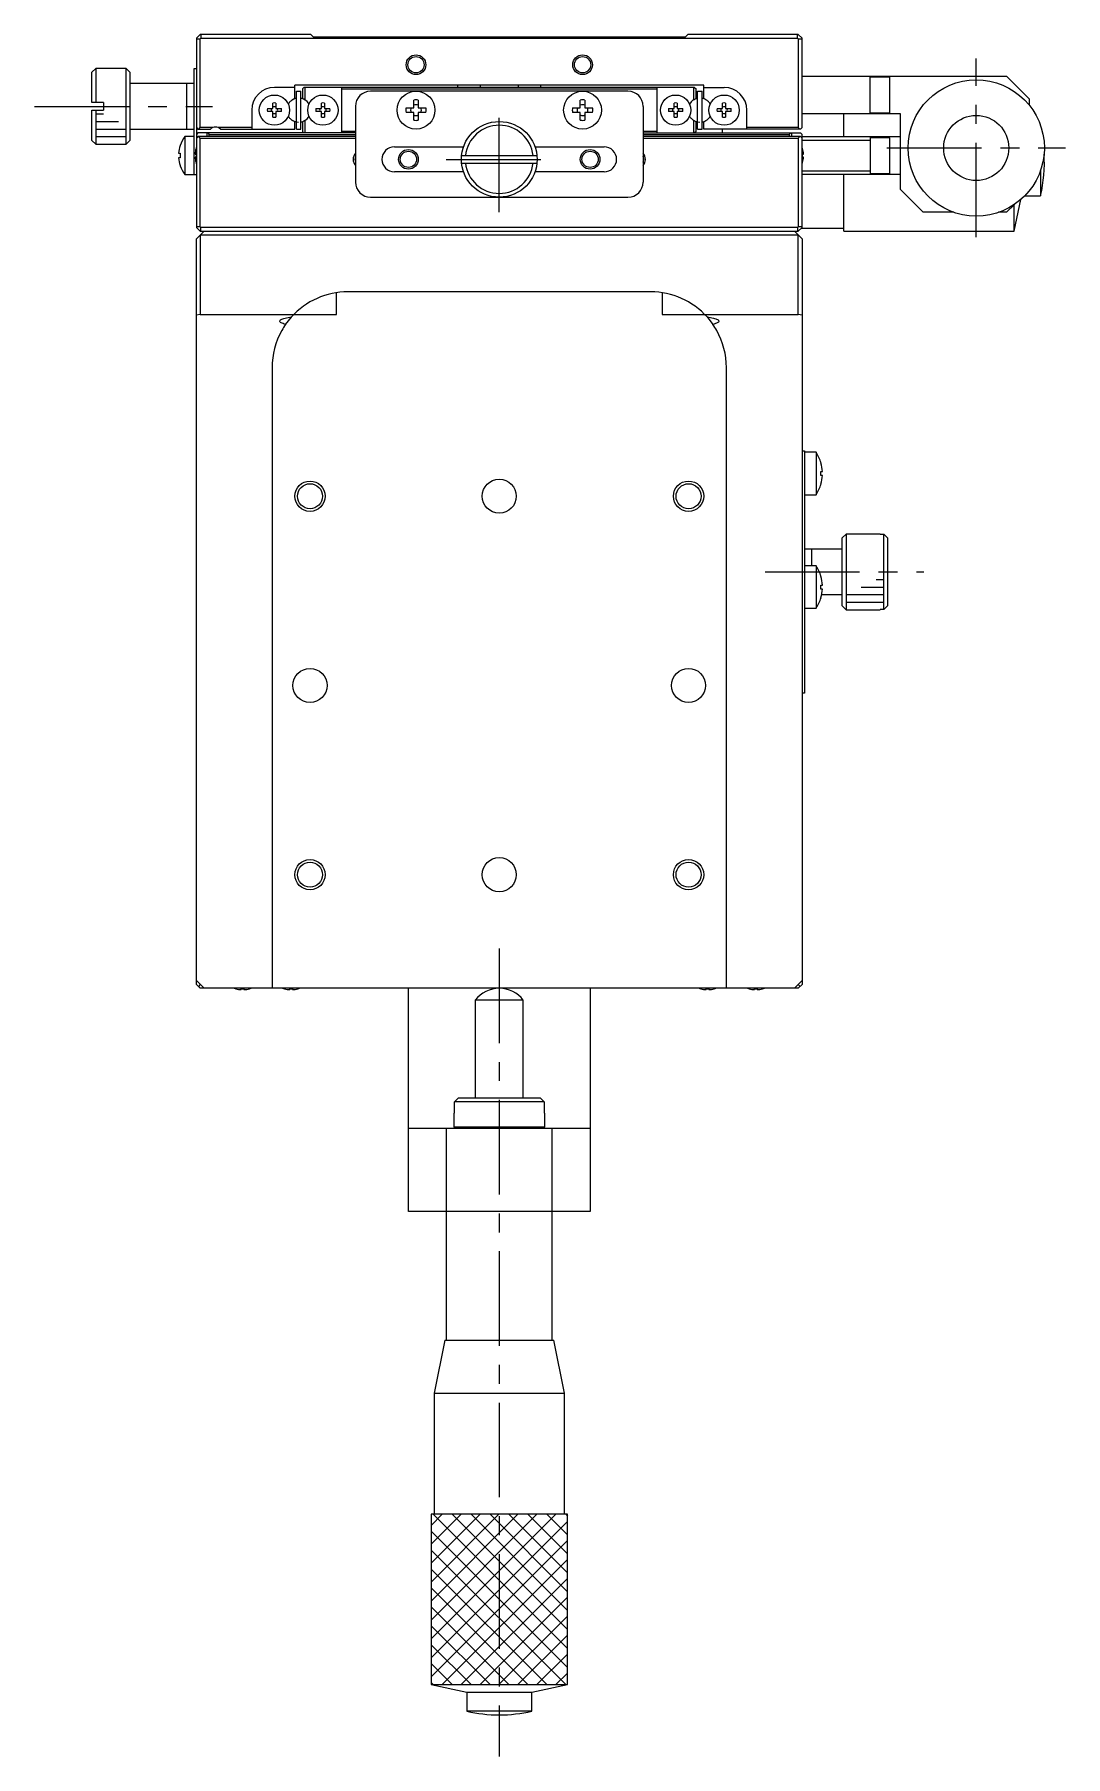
# Model space of a CAD drawing. Extents: x -490 to 413, y 14 to 725.
# Drawn here: x -167.5 to -31.3, y 497.9 to 725.4 of the extents above; entities that cross this region are included whole.
import ezdxf

# ---------------------------------------------------------------- set-up
doc = ezdxf.new("R2010")
doc.units = 0
doc.header["$LTSCALE"] = 10
doc.linetypes.add('CENTER', pattern=[2, 1.25, -0.25, 0.25, -0.25])
doc.linetypes.add('DASHED', pattern=[3.5, 2, -1.5])
doc.layers.get('0').update_dxf_attribs({"linetype": 'CONTINUOUS'})
doc.layers.add('CENTER', color=1, linetype='CENTER')

msp = doc.modelspace()

# ---------------------------------------------------------------- linework, layer by layer
at = {"color": 7, "linetype": 'CONTINUOUS'}
for p, q in [((-145.609832, 725.421487), (-146.109832, 724.921487)), ((-146.109832, 724.921487), (-146.109832, 699.921487)), ((-146.109832, 724.821487), (-145.609832, 724.821487)), ((-131.009832, 725.421487), (-145.609832, 725.421487)), ((-145.609832, 724.821487), (-145.509832, 724.921487)), ((-145.609832, 713.121487), (-145.609832, 724.821487)), ((-145.509832, 725.421487), (-145.509832, 724.921487)), ((-145.509832, 724.921487), (-66.709832, 724.921487)), ((-130.659832, 725.071487), (-131.009832, 725.421487)), ((-81.559832, 725.071487), (-130.659832, 725.071487)), ((-81.209832, 725.421487), (-81.559832, 725.071487)), ((-66.609832, 725.421487), (-81.209832, 725.421487)), ((-66.709832, 724.921487), (-66.709832, 725.421487)), ((-66.709832, 724.921487), (-66.609832, 724.821487)), ((-66.109832, 724.921487), (-66.609832, 725.421487)), ((-66.609832, 724.821487), (-66.109832, 724.821487)), ((-66.609832, 724.821487), (-66.609832, 713.121487)), ((-66.109832, 713.121487), (-66.109832, 724.921487)), ((-159.409832, 720.921487), (-159.909832, 720.421487)), ((-159.909832, 716.421145), (-159.909832, 720.421487)), ((-159.409832, 720.921487), (-159.409832, 716.421866)), ((-155.409832, 720.921487), (-159.409832, 720.921487)), ((-154.909832, 720.421487), (-155.409832, 720.921487)), ((-155.409832, 710.921487), (-155.409832, 720.921487)), ((-154.909832, 720.421487), (-154.909832, 711.421487)), ((-146.409832, 718.921487), (-154.909832, 718.921487)), ((-147.409832, 718.921487), (-147.409832, 712.921487)), ((-146.409832, 720.921487), (-146.109832, 720.921487)), ((-146.409832, 706.921487), (-146.409832, 720.921487)), ((-66.109832, 719.921487), (-39.109832, 719.921487)), ((-57.109832, 714.921487), (-57.109832, 719.921487)), ((-54.509832, 719.771487), (-57.109832, 719.771487)), ((-54.509832, 715.071487), (-54.509832, 719.771487)), ((-36.109832, 716.921487), (-39.109832, 719.921487)), ((-133.109832, 718.421487), (-135.809832, 718.421487)), ((-133.403582, 716.796302), (-133.109832, 716.965899)), ((-79.109832, 718.721487), (-133.109832, 718.721487)), ((-133.109832, 716.965899), (-133.109832, 718.721487)), ((-132.909834, 712.921487), (-132.909834, 717.921487)), ((-132.909832, 717.921487), (-132.309832, 717.921487)), ((-132.309832, 712.921487), (-132.309832, 717.921487)), ((-131.909832, 718.421487), (-132.109832, 718.221487)), ((-132.109832, 718.221487), (-132.109832, 716.965899)), ((-132.109832, 716.965899), (-131.816082, 716.796302)), ((-80.309832, 718.421487), (-131.909832, 718.421487)), ((-131.809832, 718.421487), (-131.809832, 716.792675)), ((-126.909832, 712.421487), (-126.909832, 718.421487)), ((-126.909832, 718.221487), (-85.309832, 718.221487)), ((-89.109832, 717.921487), (-123.109832, 717.921487)), ((-117.409832, 715.721487), (-117.409832, 716.737731)), ((-116.809832, 716.737731), (-116.809832, 715.721487)), ((-111.609832, 718.721487), (-111.609832, 718.421487)), ((-108.609832, 718.421487), (-108.609832, 718.721487)), ((-103.609832, 718.721487), (-103.609832, 718.421487)), ((-100.609832, 718.421487), (-100.609832, 718.721487)), ((-95.409832, 715.721487), (-95.409832, 716.737731)), ((-94.809832, 716.737731), (-94.809832, 715.721487)), ((-85.309832, 718.421487), (-85.309832, 712.421487)), ((-80.409832, 716.792675), (-80.409832, 718.421487)), ((-80.403582, 716.796302), (-80.109832, 716.965899)), ((-80.309832, 718.421487), (-80.109832, 718.221487)), ((-80.109832, 716.965899), (-80.109832, 718.221487)), ((-79.909834, 712.921487), (-79.909834, 717.921487)), ((-79.909832, 717.921487), (-79.309832, 717.921487)), ((-79.309832, 712.921487), (-79.309832, 717.921487)), ((-79.109832, 716.965899), (-79.109832, 718.721487)), ((-79.109832, 718.421487), (-76.409832, 718.421487)), ((-78.816082, 716.796302), (-79.109832, 716.965899)), ((-36.109832, 716.921487), (-36.109832, 716.078341)), ((-158.409832, 716.421942), (-159.909832, 716.421828)), ((-159.909832, 715.421828), (-158.409832, 715.421942)), ((-159.909832, 711.421487), (-159.909832, 715.421828)), ((-159.409832, 715.421866), (-159.409832, 710.921487)), ((-158.409832, 716.421866), (-158.409832, 715.421866)), ((-138.809832, 715.421487), (-138.809832, 712.921487)), ((-136.738541, 715.621487), (-136.009832, 715.621487)), ((-136.009832, 715.221487), (-136.738541, 715.221487)), ((-136.009832, 715.621487), (-136.009832, 716.350196)), ((-136.009832, 714.492778), (-136.009832, 715.221487)), ((-135.609832, 716.350196), (-135.609832, 715.621487)), ((-135.609832, 715.621487), (-134.881123, 715.621487)), ((-135.609832, 715.221487), (-135.609832, 714.492778)), ((-134.881123, 715.221487), (-135.609832, 715.221487)), ((-130.338541, 715.621487), (-129.609832, 715.621487)), ((-129.609832, 715.221487), (-130.338541, 715.221487)), ((-129.609832, 715.621487), (-129.609832, 716.350196)), ((-129.609832, 714.492778), (-129.609832, 715.221487)), ((-129.209832, 716.350196), (-129.209832, 715.621487)), ((-129.209832, 715.621487), (-128.481123, 715.621487)), ((-129.209832, 715.221487), (-129.209832, 714.492778)), ((-128.481123, 715.221487), (-129.209832, 715.221487)), ((-125.109832, 715.921487), (-125.109832, 705.921487)), ((-118.426077, 715.721487), (-117.409832, 715.721487)), ((-117.409832, 715.121487), (-118.426077, 715.121487)), ((-117.409832, 714.105242), (-117.409832, 715.121487)), ((-116.809832, 715.721487), (-115.793588, 715.721487)), ((-116.809832, 715.121487), (-116.809832, 714.105242)), ((-115.793588, 715.121487), (-116.809832, 715.121487)), ((-96.426077, 715.721487), (-95.409832, 715.721487)), ((-95.409832, 715.121487), (-96.426077, 715.121487)), ((-95.409832, 714.105242), (-95.409832, 715.121487)), ((-94.809832, 715.721487), (-93.793588, 715.721487)), ((-94.809832, 715.121487), (-94.809832, 714.105242)), ((-93.793588, 715.121487), (-94.809832, 715.121487)), ((-87.109832, 715.921487), (-87.109832, 705.921487)), ((-83.738541, 715.621487), (-83.009832, 715.621487)), ((-83.009832, 715.221487), (-83.738541, 715.221487)), ((-83.009832, 715.621487), (-83.009832, 716.350196)), ((-83.009832, 714.492778), (-83.009832, 715.221487)), ((-82.609832, 716.350196), (-82.609832, 715.621487)), ((-82.609832, 715.621487), (-81.881123, 715.621487)), ((-82.609832, 715.221487), (-82.609832, 714.492778)), ((-81.881123, 715.221487), (-82.609832, 715.221487)), ((-77.338541, 715.621487), (-76.609832, 715.621487)), ((-76.609832, 715.221487), (-77.338541, 715.221487)), ((-76.609832, 715.621487), (-76.609832, 716.350196)), ((-76.609832, 714.492778), (-76.609832, 715.221487)), ((-76.209832, 716.350196), (-76.209832, 715.621487)), ((-76.209832, 715.621487), (-75.481123, 715.621487)), ((-76.209832, 715.221487), (-76.209832, 714.492778)), ((-75.481123, 715.221487), (-76.209832, 715.221487)), ((-73.409832, 712.921487), (-73.409832, 715.421487)), ((-53.109832, 714.921487), (-66.109832, 714.921487)), ((-60.609832, 711.921487), (-60.609832, 714.921487)), ((-57.109832, 715.071487), (-54.509832, 715.071487)), ((-53.109832, 704.921487), (-53.109832, 714.921487)), ((-154.909832, 712.921487), (-146.409832, 712.921487)), ((-146.109832, 713.121487), (-145.909832, 712.921487)), ((-145.909832, 712.421487), (-146.109832, 712.221487)), ((-145.909832, 712.921487), (-144.27127, 712.921487)), ((-125.109832, 712.421487), (-145.909832, 712.421487)), ((-145.809832, 712.921487), (-145.609832, 713.121487)), ((-143.922082, 713.121487), (-145.609832, 713.121487)), ((-144.709832, 711.921487), (-144.709832, 712.421487)), ((-144.609832, 712.421487), (-144.409832, 712.221487)), ((-144.409832, 712.221487), (-125.109832, 712.221487)), ((-144.409832, 711.921487), (-144.409832, 712.221487)), ((-138.809832, 713.121487), (-143.297582, 713.121487)), ((-142.948394, 712.921487), (-133.109832, 712.921487)), ((-133.109832, 713.877075), (-133.403582, 714.046671)), ((-133.109832, 712.921487), (-133.109832, 713.877075)), ((-132.909832, 712.921487), (-132.309832, 712.921487)), ((-131.816082, 714.046671), (-132.109832, 713.877075)), ((-132.109832, 713.877075), (-132.109832, 712.621487)), ((-131.909832, 712.421487), (-132.109832, 712.621487)), ((-131.809832, 714.050299), (-131.809832, 712.421487)), ((-125.109832, 712.621487), (-126.909832, 712.621487)), ((-85.309832, 712.621487), (-87.109832, 712.621487)), ((-87.109832, 712.421487), (-66.309832, 712.421487)), ((-87.109832, 712.221487), (-67.809832, 712.221487)), ((-80.409832, 712.421487), (-80.409832, 714.050299)), ((-80.109832, 713.877075), (-80.403582, 714.046671)), ((-80.109832, 712.621487), (-80.309832, 712.421487)), ((-80.109832, 712.621487), (-80.109832, 713.877075)), ((-79.909832, 712.921487), (-79.309832, 712.921487)), ((-79.109832, 713.877075), (-78.816082, 714.046671)), ((-79.109832, 712.921487), (-79.109832, 713.877075)), ((-66.309832, 712.921487), (-79.109832, 712.921487)), ((-76.609832, 712.421487), (-76.609832, 712.921487)), ((-66.609832, 713.121487), (-73.409832, 713.121487)), ((-67.809832, 712.221487), (-67.609832, 712.421487)), ((-67.809832, 712.221487), (-67.809832, 711.921487)), ((-67.509832, 712.421487), (-67.509832, 711.921487)), ((-66.609832, 713.121487), (-66.409832, 712.921487)), ((-66.309832, 712.921487), (-66.109832, 713.121487)), ((-66.109832, 712.221487), (-66.309832, 712.421487)), ((-66.109832, 699.921487), (-66.109832, 712.221487)), ((-159.909832, 711.421487), (-159.409832, 710.921487)), ((-159.409832, 710.921487), (-155.409832, 710.921487)), ((-155.409832, 710.921487), (-154.909832, 711.421487)), ((-148.275134, 710.771487), (-148.275134, 710.737731)), ((-146.409832, 711.921487), (-147.632331, 711.921487)), ((-147.632331, 711.921487), (-147.632331, 706.921487)), ((-146.165564, 710.371487), (-146.165564, 710.350196)), ((-145.909832, 711.921487), (-146.109832, 711.721487)), ((-125.109832, 711.921487), (-145.909832, 711.921487)), ((-145.609832, 711.721487), (-145.809832, 711.921487)), ((-145.609832, 711.721487), (-125.109832, 711.721487)), ((-145.609832, 700.021487), (-145.609832, 711.721487)), ((-119.959832, 710.571487), (-110.829737, 710.571487)), ((-101.389928, 710.571487), (-92.259832, 710.571487)), ((-66.309832, 711.921487), (-87.109832, 711.921487)), ((-87.109832, 711.721487), (-66.609832, 711.721487)), ((-66.409832, 711.921487), (-66.609832, 711.721487)), ((-66.609832, 711.721487), (-66.609832, 700.021487)), ((-66.109832, 711.721487), (-66.309832, 711.921487)), ((-66.109832, 711.921487), (-53.109832, 711.921487)), ((-57.109832, 711.421487), (-66.109832, 711.421487)), ((-66.0541, 710.350196), (-66.0541, 710.371487)), ((-57.109832, 711.921487), (-57.109832, 706.921487)), ((-54.509832, 711.771487), (-57.109832, 711.771487)), ((-54.509832, 707.071487), (-54.509832, 711.771487)), ((-148.487269, 709.721487), (-148.275134, 709.721487)), ((-148.275134, 709.121487), (-148.487269, 709.121487)), ((-148.275134, 709.721487), (-148.275134, 709.121487)), ((-148.275134, 708.105242), (-148.275134, 708.071487)), ((-146.297308, 709.621487), (-146.165564, 709.621487)), ((-146.165564, 709.221487), (-146.297308, 709.221487)), ((-146.165564, 709.621487), (-146.165564, 709.221487)), ((-146.165564, 708.492778), (-146.165564, 708.471487)), ((-111.084769, 709.421487), (-101.134895, 709.421487)), ((-111.084769, 708.421487), (-101.134895, 708.421487)), ((-66.0541, 709.621487), (-65.922357, 709.621487)), ((-66.0541, 709.221487), (-66.0541, 709.621487)), ((-65.922357, 709.221487), (-66.0541, 709.221487)), ((-66.0541, 708.471487), (-66.0541, 708.492778)), ((-147.632331, 706.921487), (-146.109832, 706.921487)), ((-110.829737, 707.271487), (-119.959832, 707.271487)), ((-92.259832, 707.271487), (-101.389928, 707.271487)), ((-66.109832, 707.421487), (-57.109832, 707.421487)), ((-53.109832, 706.921487), (-66.109832, 706.921487)), ((-60.609832, 699.421487), (-60.609832, 706.921487)), ((-57.109832, 707.071487), (-54.509832, 707.071487)), ((-34.609832, 707.463447), (-34.609832, 704.121487)), ((-123.109832, 703.921487), (-89.109832, 703.921487)), ((-53.109832, 704.921487), (-50.109832, 701.921487)), ((-38.109832, 699.421487), (-37.2167, 703.619208)), ((-36.682547, 704.121487), (-34.609832, 704.121487)), ((-46.067872, 701.921487), (-50.109832, 701.921487)), ((-39.109832, 701.921487), (-40.151792, 701.921487)), ((-39.109832, 701.921487), (-38.05879, 702.972529)), ((-38.109832, 699.421487), (-38.109832, 702.938172)), ((-145.609832, 700.021487), (-146.109832, 700.021487)), ((-145.609832, 699.421487), (-146.109832, 699.921487)), ((-146.109832, 698.421487), (-145.109832, 699.421487)), ((-145.509832, 699.921487), (-145.609832, 700.021487)), ((-145.609832, 699.421487), (-66.609832, 699.421487)), ((-145.609832, 698.921487), (-145.609832, 688.421487)), ((-66.609832, 698.921487), (-145.609832, 698.921487)), ((-145.509832, 699.421487), (-145.509832, 699.921487)), ((-66.709832, 699.921487), (-145.509832, 699.921487)), ((-67.109832, 699.421487), (-66.109832, 698.421487)), ((-66.609832, 700.021487), (-66.709832, 699.921487)), ((-66.709832, 699.921487), (-66.709832, 699.421487)), ((-66.109832, 700.021487), (-66.609832, 700.021487)), ((-66.109832, 699.921487), (-66.609832, 699.421487)), ((-66.609832, 688.421487), (-66.609832, 698.921487)), ((-66.209832, 699.821487), (-60.609832, 699.821487)), ((-60.609832, 699.421487), (-38.109832, 699.421487)), ((-146.109832, 599.921487), (-146.109832, 698.421487)), ((-66.109832, 698.421487), (-66.109832, 599.921487)), ((-127.609832, 688.421487), (-127.609832, 691.308347)), ((-86.109832, 691.421487), (-126.109832, 691.421487)), ((-84.609832, 691.308347), (-84.609832, 688.421487)), ((-145.609832, 688.421487), (-146.109832, 688.333323)), ((-145.609832, 688.421487), (-127.609832, 688.421487)), ((-135.109832, 687.539852), (-135.098254, 687.593478)), ((-135.097183, 687.483805), (-135.109832, 687.539852)), ((-135.098254, 687.593478), (-135.063585, 687.646794)), ((-135.059316, 687.428113), (-135.097183, 687.483805)), ((-135.063585, 687.646794), (-135.006027, 687.69949)), ((-134.996469, 687.373127), (-135.059316, 687.428113)), ((-135.006027, 687.69949), (-134.925912, 687.751263)), ((-134.909042, 687.319196), (-134.996469, 687.373127)), ((-134.925912, 687.751263), (-134.823705, 687.801811)), ((-134.797586, 687.26666), (-134.909042, 687.319196)), ((-134.823705, 687.801811), (-134.699998, 687.850843)), ((-134.662807, 687.215853), (-134.797586, 687.26666)), ((-134.699998, 687.850843), (-134.555506, 687.898075)), ((-134.505556, 687.167094), (-134.662807, 687.215853)), ((-134.555506, 687.898075), (-134.391066, 687.943233)), ((-134.32683, 687.120693), (-134.505556, 687.167094)), ((-134.391066, 687.943233), (-134.20763, 687.986055)), ((-134.32683, 687.120693), (-133.567977, 688.083024)), ((-134.20763, 687.986055), (-134.006259, 688.026294)), ((-134.006259, 688.026294), (-133.788121, 688.063717)), ((-133.788121, 688.063717), (-133.554477, 688.098107)), ((-84.609832, 688.421487), (-66.609832, 688.421487)), ((-78.665187, 688.098107), (-78.431543, 688.063717)), ((-78.663265, 688.095963), (-77.892835, 687.120693)), ((-78.431543, 688.063717), (-78.213405, 688.026294)), ((-78.213405, 688.026294), (-78.012035, 687.986055)), ((-78.012035, 687.986055), (-77.828599, 687.943233)), ((-77.714108, 687.167094), (-77.892835, 687.120693)), ((-77.828599, 687.943233), (-77.664159, 687.898075)), ((-77.556858, 687.215853), (-77.714108, 687.167094)), ((-77.664159, 687.898075), (-77.519666, 687.850843)), ((-77.422078, 687.26666), (-77.556858, 687.215853)), ((-77.519666, 687.850843), (-77.395959, 687.801811)), ((-77.310622, 687.319196), (-77.422078, 687.26666)), ((-77.395959, 687.801811), (-77.293752, 687.751263)), ((-77.223195, 687.373127), (-77.310622, 687.319196)), ((-77.293752, 687.751263), (-77.213638, 687.69949)), ((-77.160349, 687.428113), (-77.223195, 687.373127)), ((-77.213638, 687.69949), (-77.15608, 687.646794)), ((-77.122481, 687.483805), (-77.160349, 687.428113)), ((-77.15608, 687.646794), (-77.121411, 687.593478)), ((-77.109832, 687.539852), (-77.122481, 687.483805)), ((-77.121411, 687.593478), (-77.109832, 687.539852)), ((-66.109832, 688.333323), (-66.609832, 688.421487)), ((-136.109832, 681.421487), (-136.109832, 599.421487)), ((-76.109832, 599.421487), (-76.109832, 681.421487)), ((-66.109832, 670.421487), (-65.809832, 670.421487)), ((-65.809832, 670.421487), (-65.809832, 638.421487)), ((-64.267369, 670.221487), (-65.809832, 670.221487)), ((-64.267369, 670.221487), (-64.267369, 664.621487)), ((-63.616628, 668.820626), (-63.610459, 668.823634)), ((-63.616628, 667.681487), (-63.423371, 667.681487)), ((-63.616628, 667.161487), (-63.616628, 667.681487)), ((-63.423371, 667.161487), (-63.616628, 667.161487)), ((-65.809832, 664.621487), (-64.267369, 664.621487)), ((-63.610459, 666.019339), (-63.616628, 666.022348)), ((-60.309832, 659.421487), (-60.809832, 658.921487)), ((-60.809832, 649.921487), (-60.809832, 658.921487)), ((-60.309832, 659.421487), (-60.309832, 649.421487)), ((-55.809832, 659.421487), (-60.309832, 659.421487)), ((-55.809832, 659.421487), (-55.809832, 659.405461)), ((-55.809832, 659.405461), (-55.309832, 659.405461)), ((-55.309832, 649.437512), (-55.309832, 659.405461)), ((-55.309832, 659.405461), (-54.809832, 658.903674)), ((-54.809832, 658.903674), (-54.809832, 649.9393)), ((-60.809832, 657.421487), (-65.809832, 657.421487)), ((-64.267369, 655.221487), (-65.809832, 655.221487)), ((-64.809832, 655.221487), (-64.809832, 657.421487)), ((-64.267369, 655.221487), (-64.267369, 649.621487)), ((-63.616628, 653.820626), (-63.610459, 653.823634)), ((-63.616628, 652.681487), (-63.423371, 652.681487)), ((-63.616628, 652.161487), (-63.616628, 652.681487)), ((-63.423371, 652.161487), (-63.616628, 652.161487)), ((-63.610459, 651.019339), (-63.616628, 651.022348)), ((-63.517757, 651.421487), (-60.809832, 651.421487)), ((-65.809832, 649.621487), (-64.267369, 649.621487)), ((-60.809832, 649.921487), (-60.309832, 649.421487)), ((-60.309832, 649.421487), (-55.809832, 649.421487)), ((-55.809832, 649.437512), (-55.809832, 649.421487)), ((-55.309832, 649.437512), (-55.809832, 649.437512)), ((-54.809832, 649.9393), (-55.309832, 649.437512)), ((-65.809832, 638.421487), (-66.109832, 638.421487)), ((-146.109832, 600.421487), (-145.109832, 599.421487)), ((-145.609832, 599.421487), (-146.109832, 599.921487)), ((-145.609832, 599.921487), (-145.859832, 599.671487)), ((-66.609832, 599.421487), (-145.609832, 599.421487)), ((-140.898448, 599.347343), (-140.896194, 599.351965)), ((-140.189832, 599.351965), (-139.829832, 599.351965)), ((-140.189832, 599.231628), (-140.189832, 599.351965)), ((-139.829832, 599.351965), (-139.829832, 599.231628)), ((-139.123471, 599.351965), (-139.121216, 599.347343)), ((-134.498448, 599.347343), (-134.496194, 599.351965)), ((-133.789832, 599.351965), (-133.429832, 599.351965)), ((-133.789832, 599.231628), (-133.789832, 599.351965)), ((-133.429832, 599.351965), (-133.429832, 599.231628)), ((-132.723471, 599.351965), (-132.721216, 599.347343)), ((-118.109832, 569.921487), (-118.109832, 599.421487)), ((-94.109832, 599.421487), (-94.109832, 569.921487)), ((-79.498448, 599.347343), (-79.496194, 599.351965)), ((-78.789832, 599.351965), (-78.429832, 599.351965)), ((-78.789832, 599.231628), (-78.789832, 599.351965)), ((-78.429832, 599.351965), (-78.429832, 599.231628)), ((-77.723471, 599.351965), (-77.721216, 599.347343)), ((-73.098448, 599.347343), (-73.096194, 599.351965)), ((-72.389832, 599.351965), (-72.029832, 599.351965)), ((-72.389832, 599.231628), (-72.389832, 599.351965)), ((-72.029832, 599.351965), (-72.029832, 599.231628)), ((-71.323471, 599.351965), (-71.321216, 599.347343)), ((-67.109832, 599.421487), (-66.109832, 600.421487)), ((-66.359832, 599.671487), (-66.609832, 599.921487)), ((-66.609832, 599.421487), (-66.109832, 599.921487)), ((-102.934832, 597.854307), (-109.284832, 597.854307)), ((-109.284832, 597.854307), (-109.284832, 584.921487)), ((-102.934832, 584.921487), (-102.934832, 597.854307)), ((-112.025912, 584.421487), (-111.518159, 584.921487)), ((-111.518159, 584.921487), (-100.701505, 584.921487)), ((-100.701505, 584.921487), (-100.193752, 584.421487)), ((-112.109832, 582.921487), (-112.025912, 582.921487)), ((-112.109832, 582.921487), (-112.109832, 581.121487)), ((-112.025912, 582.921487), (-112.025912, 584.421487)), ((-100.193752, 584.421487), (-112.025912, 584.421487)), ((-100.193752, 584.421487), (-100.193752, 582.921487)), ((-100.193752, 582.921487), (-100.109832, 582.921487)), ((-100.109832, 581.121487), (-100.109832, 582.921487)), ((-118.109832, 580.921487), (-94.109832, 580.921487)), ((-113.109832, 580.921487), (-113.109832, 552.921487)), ((-112.109832, 581.121487), (-100.109832, 581.121487)), ((-112.109832, 581.121487), (-111.909832, 580.921487)), ((-100.309832, 580.921487), (-100.109832, 581.121487)), ((-99.109832, 552.921487), (-99.109832, 580.921487)), ((-94.109832, 569.921487), (-118.109832, 569.921487)), ((-113.309832, 552.921487), (-114.709832, 545.921487)), ((-113.309832, 552.921487), (-98.909832, 552.921487)), ((-97.509832, 545.921487), (-98.909832, 552.921487)), ((-114.709832, 545.921487), (-114.709832, 529.921487)), ((-114.709832, 545.921487), (-97.509832, 545.921487)), ((-97.509832, 529.921487), (-97.509832, 545.921487)), ((-97.109832, 529.921487), (-115.109832, 529.921487)), ((-115.109832, 529.921487), (-115.109832, 507.421487)), ((-97.109832, 507.421487), (-97.109832, 529.921487)), ((-115.109832, 507.421487), (-97.109832, 507.421487)), ((-115.109832, 507.421487), (-110.409832, 506.421487)), ((-101.809832, 506.421487), (-97.109832, 507.421487)), ((-110.409832, 506.421487), (-101.809832, 506.421487)), ((-110.409832, 506.421487), (-110.409832, 503.921487)), ((-101.809832, 503.921487), (-101.809832, 506.421487)), ((-101.809832, 503.921487), (-110.409832, 503.921487))]:
    msp.add_line(p, q, dxfattribs=at)
at = {"color": 3, "linetype": 'CONTINUOUS'}
for p, q in [((-159.409832, 714.921487), (-158.409832, 714.921487)), ((-159.409832, 713.921487), (-156.409832, 713.921487)), ((-159.409832, 712.921487), (-155.409832, 712.921487)), ((-159.409832, 711.921487), (-155.409832, 711.921487)), ((-56.309832, 653.421487), (-55.309832, 653.421487)), ((-60.309832, 651.421487), (-55.309832, 651.421487)), ((-58.309832, 652.421487), (-55.309832, 652.421487)), ((-60.309832, 650.421487), (-55.309832, 650.421487)), ((-115.109832, 528.458849), (-113.647194, 529.921487)), ((-115.109832, 525.958849), (-111.147194, 529.921487)), ((-115.109832, 523.458849), (-108.647194, 529.921487)), ((-115.109832, 520.958849), (-106.147194, 529.921487)), ((-115.109832, 518.458849), (-103.647194, 529.921487)), ((-115.109832, 515.958849), (-101.147194, 529.921487)), ((-115.109832, 513.458849), (-98.647194, 529.921487)), ((-115.109832, 510.958849), (-97.109832, 528.958849)), ((-114.833141, 529.921487), (-97.109832, 512.198178)), ((-112.333141, 529.921487), (-97.109832, 514.698178)), ((-109.833141, 529.921487), (-97.109832, 517.198178)), ((-107.333141, 529.921487), (-97.109832, 519.698178)), ((-104.833141, 529.921487), (-97.109832, 522.198178)), ((-102.333141, 529.921487), (-97.109832, 524.698178)), ((-99.833141, 529.921487), (-97.109832, 527.198178)), ((-97.333141, 529.921487), (-97.109832, 529.698178)), ((-115.109832, 527.698178), (-97.109832, 509.698178)), ((-115.109832, 508.458849), (-97.109832, 526.458849)), ((-115.109832, 525.198178), (-97.333141, 507.421487)), ((-113.647194, 507.421487), (-97.109832, 523.958849)), ((-115.109832, 522.698178), (-99.833141, 507.421487)), ((-111.147194, 507.421487), (-97.109832, 521.458849)), ((-115.109832, 520.198178), (-102.333141, 507.421487)), ((-108.647194, 507.421487), (-97.109832, 518.958849)), ((-115.109832, 517.698178), (-104.833141, 507.421487)), ((-106.147194, 507.421487), (-97.109832, 516.458849)), ((-115.109832, 515.198178), (-107.333141, 507.421487)), ((-115.109832, 512.698178), (-109.833141, 507.421487)), ((-103.647194, 507.421487), (-97.109832, 513.958849)), ((-115.109832, 510.198178), (-112.333141, 507.421487)), ((-101.147194, 507.421487), (-97.109832, 511.458849)), ((-115.109832, 507.698178), (-114.833141, 507.421487)), ((-98.647194, 507.421487), (-97.109832, 508.958849))]:
    msp.add_line(p, q, dxfattribs=at)
at = {"color": 3, "linetype": 'DASHED'}
for p, q in [((-97.109832, 529.921487), (-115.109832, 529.921487)), ((-115.109832, 529.921487), (-115.109832, 507.421487)), ((-97.109832, 507.421487), (-97.109832, 529.921487)), ((-115.109832, 507.421487), (-97.109832, 507.421487))]:
    msp.add_line(p, q, dxfattribs=at)
at = {"color": 3, "linetype": 'CONTINUOUS'}
for centre, radius in [((-117.109832, 721.421487), 1.3), ((-95.109832, 721.421487), 1.3), ((-118.109832, 708.921487), 1.3), ((-94.109832, 708.921487), 1.3), ((-131.109832, 664.421487), 2), ((-81.109832, 664.421487), 2), ((-131.109832, 614.421487), 2), ((-81.109832, 614.421487), 2)]:
    msp.add_circle(centre, radius, dxfattribs=at)
at = {"color": 7, "linetype": 'CONTINUOUS'}
for centre, radius in [((-117.109832, 721.421487), 1.075), ((-95.109832, 721.421487), 1.075), ((-43.109832, 710.421487), 9), ((-135.809832, 715.421487), 2), ((-129.409832, 715.421487), 2), ((-117.109832, 715.421487), 2.5), ((-95.109832, 715.421487), 2.5), ((-82.809832, 715.421487), 2), ((-76.409832, 715.421487), 2), ((-43.109832, 710.421487), 4.3), ((-106.109832, 708.921487), 5), ((-118.109832, 708.921487), 1.075), ((-94.109832, 708.921487), 1.075), ((-106.109832, 664.421487), 2.25), ((-131.109832, 664.421487), 1.65), ((-81.109832, 664.421487), 1.65), ((-131.109832, 639.421487), 2.25), ((-81.109832, 639.421487), 2.25), ((-106.109832, 614.421487), 2.25), ((-131.109832, 614.421487), 1.65), ((-81.109832, 614.421487), 1.65)]:
    msp.add_circle(centre, radius, dxfattribs=at)
for centre, radius, start, end in [((-135.809832, 715.421487), 3, 90, 180), ((-132.609832, 715.421487), 1.5875, 120, 135), ((-132.609833, 715.421487), 1.5875, 100.89309, 119.999969), ((-132.609833, 715.421487), 1.5875, 60, 79.106935), ((-132.609832, 715.421487), 1.5875, 59.739186, 60), ((-132.609833, 715.421487), 1.5875, 30.433182, 59.739155), ((-123.109832, 715.921487), 2, 90, 180), ((-117.109832, 715.421487), 1.35, 77.160412, 102.839588), ((-95.109832, 715.421487), 1.35, 77.160412, 102.839588), ((-89.109832, 715.921487), 2, 0, 90), ((-79.609833, 715.421487), 1.5875, 100.89309, 149.566737), ((-79.609833, 715.421487), 1.5875, 59.999969, 79.106933), ((-79.609832, 715.421487), 1.5875, 45, 60), ((-76.409832, 715.421487), 3, 0, 90), ((-135.809832, 715.421487), 0.95, 167.846803, 192.153197), ((-135.809832, 715.421487), 0.435085, 152.633517, 207.366483), ((-135.809832, 715.421487), 0.95, 77.846803, 102.153197), ((-135.809832, 715.421487), 0.435085, 62.633517, 117.366483), ((-135.809832, 715.421487), 0.435085, 242.633517, 297.366483), ((-135.809832, 715.421487), 0.95, 257.846803, 282.153197), ((-135.809832, 715.421487), 0.435085, 332.633517, 27.366483), ((-135.809832, 715.421487), 0.95, 347.846803, 12.153197), ((-132.494927, 715.306582), 1.75, 135, 148.118467), ((-132.494927, 715.536392), 1.75, 211.881533, 225), ((-132.609833, 715.421487), 1.5875, 135.000249, 149.566737), ((-132.609833, 715.421487), 1.5875, 210.433263, 224.999751), ((-132.609833, 715.421487), 1.5875, 300.000031, 329.566818), ((-132.724737, 715.306582), 1.75, 31.881533, 45), ((-132.724737, 715.536392), 1.75, 315, 328.118467), ((-129.409832, 715.421487), 0.95, 167.846803, 192.153197), ((-129.409832, 715.421487), 0.435085, 152.633517, 207.366483), ((-129.409832, 715.421487), 0.95, 77.846803, 102.153197), ((-129.409832, 715.421487), 0.435085, 62.633517, 117.366483), ((-129.409832, 715.421487), 0.435085, 242.633517, 297.366483), ((-129.409832, 715.421487), 0.95, 257.846803, 282.153197), ((-129.409832, 715.421487), 0.435085, 332.633517, 27.366483), ((-129.409832, 715.421487), 0.95, 347.846803, 12.153197), ((-117.109832, 715.421487), 1.35, 167.160412, 192.839588), ((-117.109832, 715.421487), 0.708484, 154.948092, 205.051908), ((-117.109832, 715.421487), 0.708484, 64.948092, 115.051908), ((-117.109832, 715.421487), 0.708484, 244.948092, 295.051908), ((-117.109832, 715.421487), 0.708484, 334.948092, 25.051908), ((-117.109832, 715.421487), 1.35, 347.160412, 12.839588), ((-95.109832, 715.421487), 1.35, 167.160412, 192.839588), ((-95.109832, 715.421487), 0.708484, 154.948092, 205.051908), ((-95.109832, 715.421487), 0.708484, 64.948092, 115.051908), ((-95.109832, 715.421487), 0.708484, 244.948092, 295.051908), ((-95.109832, 715.421487), 0.708484, 334.948092, 25.051908), ((-95.109832, 715.421487), 1.35, 347.160412, 12.839588), ((-82.809832, 715.421487), 0.95, 167.846803, 192.153197), ((-82.809832, 715.421487), 0.435085, 152.633517, 207.366483), ((-82.809832, 715.421487), 0.95, 77.846803, 102.153197), ((-82.809832, 715.421487), 0.435085, 62.633517, 117.366483), ((-82.809832, 715.421487), 0.435085, 242.633517, 297.366483), ((-82.809832, 715.421487), 0.95, 257.846803, 282.153197), ((-82.809832, 715.421487), 0.435085, 332.633517, 27.366483), ((-82.809832, 715.421487), 0.95, 347.846803, 12.153197), ((-79.494927, 715.306582), 1.75, 135, 148.118467), ((-79.494927, 715.536392), 1.75, 211.881533, 225), ((-79.609833, 715.421487), 1.5875, 210.433263, 224.999751), ((-79.724737, 715.306582), 1.75, 31.881533, 45), ((-79.609833, 715.421487), 1.5875, 30.433182, 44.999974), ((-79.609833, 715.421487), 1.5875, 315.000026, 329.566818), ((-79.724737, 715.536392), 1.75, 315, 328.118467), ((-76.409832, 715.421487), 0.95, 167.846803, 192.153197), ((-76.409832, 715.421487), 0.435085, 152.633517, 207.366483), ((-76.409832, 715.421487), 0.95, 77.846803, 102.153197), ((-76.409832, 715.421487), 0.435085, 62.633517, 117.366483), ((-76.409832, 715.421487), 0.435085, 242.633517, 297.366483), ((-76.409832, 715.421487), 0.95, 257.846803, 282.153197), ((-76.409832, 715.421487), 0.435085, 332.633517, 27.366483), ((-76.409832, 715.421487), 0.95, 347.846803, 12.153197), ((-143.609832, 712.171487), 1, 48.590378, 131.409622), ((-132.609833, 715.421487), 1.5875, 225.000026, 270), ((-132.609833, 715.421487), 1.5875, 280.893066, 300.260845), ((-117.109832, 715.421487), 1.35, 257.160412, 282.839588), ((-106.109832, 708.921487), 4.5, 6.37937, 173.62063), ((-95.109832, 715.421487), 1.35, 257.160412, 282.839588), ((-79.609833, 715.421487), 1.5875, 225.000026, 270), ((-79.609833, 715.421487), 1.5875, 280.89309, 300), ((-79.609832, 715.421487), 1.5875, 300, 315), ((-144.509832, 709.421487), 3.988734, 160.731797, 175.686606), ((-144.509832, 709.421487), 4, 141.317813, 160.275366), ((-143.109832, 709.421487), 3.193744, 163.094742, 176.40965), ((-143.109832, 709.421487), 3.2, 159.635865, 162.729995), ((-119.959832, 708.921487), 1.65, 90, 270), ((-92.259832, 708.921487), 1.65, 270, 90), ((-69.109832, 709.421487), 3.2, 17.270005, 20.364135), ((-69.109832, 709.421487), 3.193744, 3.59035, 16.905258), ((-144.509832, 709.421487), 3.988734, 184.313394, 199.268203), ((-144.509832, 709.421487), 4, 199.724634, 218.682187), ((-143.109832, 709.421487), 3.193744, 183.59035, 196.905258), ((-143.109832, 709.421487), 3.2, 197.270005, 200.364135), ((-124.109832, 708.921487), 1.075, 158.471096, 201.528904), ((-106.109832, 708.921487), 4.5, 186.37937, 353.62063), ((-88.109832, 708.921487), 1.075, 338.471096, 21.528904), ((-69.109832, 709.421487), 3.2, 339.635865, 342.729995), ((-69.109832, 709.421487), 3.193744, 343.094742, 356.40965), ((-52.849832, 708.421487), 18.74, 346.734971, 3.615004), ((-123.109832, 705.921487), 2, 180, 270), ((-89.109832, 705.921487), 2, 270, 0), ((-126.109832, 681.421487), 10, 90, 138.113123), ((-86.109832, 681.421487), 10, 41.886877, 90), ((-126.109832, 681.421487), 10, 145.255309, 150.762462), ((-86.109832, 681.421487), 10, 29.237538, 34.744691), ((-126.10963, 681.421434), 10.000202, 150.762765, 179.999698), ((-86.110134, 681.421408), 10.000302, 0.000451, 29.237086), ((-68.409832, 667.421487), 5, 16.285843, 34.055798), ((-68.409832, 667.421487), 4.993235, 2.984767, 16.272555), ((-68.409832, 667.421487), 4.993235, 343.727445, 357.015233), ((-68.409832, 667.421487), 5, 325.944202, 343.714157), ((-68.409832, 652.421487), 5, 16.285843, 34.055798), ((-68.409832, 652.421487), 4.993235, 2.984767, 16.272555), ((-68.409832, 652.421487), 5, 325.944202, 343.714157), ((-68.409832, 652.421487), 4.993235, 343.727445, 357.015233), ((-140.009832, 602.421487), 3.2, 249.635865, 253.877467), ((-140.009832, 602.421487), 3.194933, 253.893288, 266.770291), ((-140.009832, 602.421487), 3.194933, 273.229709, 286.106712), ((-140.009832, 602.421487), 3.2, 286.122533, 290.364135), ((-133.609832, 602.421487), 3.2, 249.635865, 253.877467), ((-133.609832, 602.421487), 3.194933, 253.893288, 266.770291), ((-133.609832, 602.421487), 3.194933, 273.229709, 286.106712), ((-133.609832, 602.421487), 3.2, 286.122533, 290.364135), ((-106.109832, 595.421331), 4, 37.462651, 142.537349), ((-78.609832, 602.421487), 3.2, 249.635865, 253.877467), ((-78.609832, 602.421487), 3.194933, 253.893288, 266.770291), ((-78.609832, 602.421487), 3.194933, 273.229709, 286.106712), ((-78.609832, 602.421487), 3.2, 286.122533, 290.364135), ((-72.209832, 602.421487), 3.2, 249.635865, 253.877467), ((-72.209832, 602.421487), 3.194933, 253.893288, 266.770291), ((-72.209832, 602.421487), 3.194933, 273.229709, 286.106712), ((-72.209832, 602.421487), 3.2, 286.122533, 290.364135), ((-106.109832, 522.161487), 18.74, 256.734971, 283.265029)]:
    msp.add_arc(centre, radius, start, end, dxfattribs=at)
at = {"color": 3, "linetype": 'CONTINUOUS'}
for centre, start, end in [((-124.109832, 708.921487), 140.284863, 219.715137), ((-88.109832, 708.921487), 320.284863, 39.715137)]:
    msp.add_arc(centre, 1.3, start, end, dxfattribs=at)
at = {"layer": 'CENTER', "color": 1, "linetype": 'CENTER'}
for p, q in [((-43.109832, 698.621487), (-43.109832, 722.221487)), ((-167.509832, 715.921487), (-144.009832, 715.921487)), ((-106.109832, 701.921487), (-106.109832, 715.921487)), ((-54.909832, 710.421487), (-31.309832, 710.421487)), ((-113.109832, 708.921487), (-99.109832, 708.921487)), ((-71.009832, 654.421487), (-50.009832, 654.421487)), ((-106.109832, 604.671487), (-106.109832, 497.921487))]:
    msp.add_line(p, q, dxfattribs=at)

doc.saveas('drawing.dxf')
